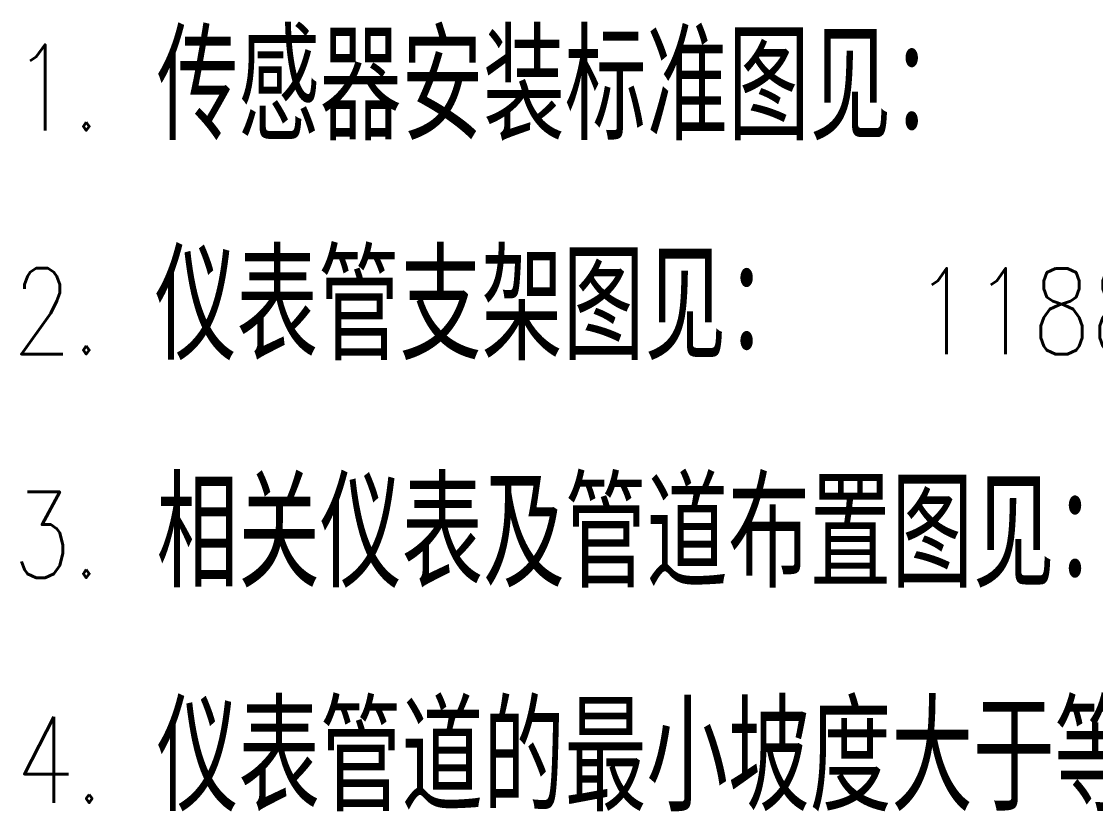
# Model space of a CAD drawing. Header units: inches. Extents: x 0 to 594, y 0 to 840.
# Drawn here: x 419.08 to 469.08, y 591.19 to 627.99 of the extents above; entities that cross this region are included whole.
import ezdxf

# ---------------------------------------------------------------- set-up
doc = ezdxf.new("R2010")
doc.units = ezdxf.units.IN
doc.header["$MEASUREMENT"] = 0
doc.layers.add('GT_1', color=7, linetype='Continuous')
doc.styles.add('OCHINESE', font='romant.shx', dxfattribs={"width": 0.7, "bigfont": 'OCHINESE.shx'})
doc.styles.add('ROMANS', font='romans.shx', dxfattribs={"width": 0.8, "bigfont": 'ochinese.shx'})

msp = doc.modelspace()

# ---------------------------------------------------------------- texts
at = {"layer": 'GT_1', "width": 0.8}
for s, height, style, p in [('传感器安装标准图见：', 5, 'OCHINESE', (425.37, 622.454)), ('1.', 4, 'ROMANS', (418.666, 622.911)), ('仪表管支架图见：', 5, 'OCHINESE', (425.284, 612.217)), ('2.', 4, 'ROMANS', (418.666, 612.493)), ('11885NI-YKS64', 4, 'ROMANS', (460.637, 612.484)), ('相关仪表及管道布置图见：', 5, 'OCHINESE', (425.37, 601.618)), ('3.', 4, 'ROMANS', (418.666, 602.075)), ('仪表管道的最小坡度大于等于2%%%。', 5, 'OCHINESE', (425.37, 591.2)), ('4.', 4, 'ROMANS', (418.8, 591.6))]:
    msp.add_text(s, height=height, dxfattribs=dict(at, style=style)).set_placement(p)

doc.saveas('drawing.dxf')
